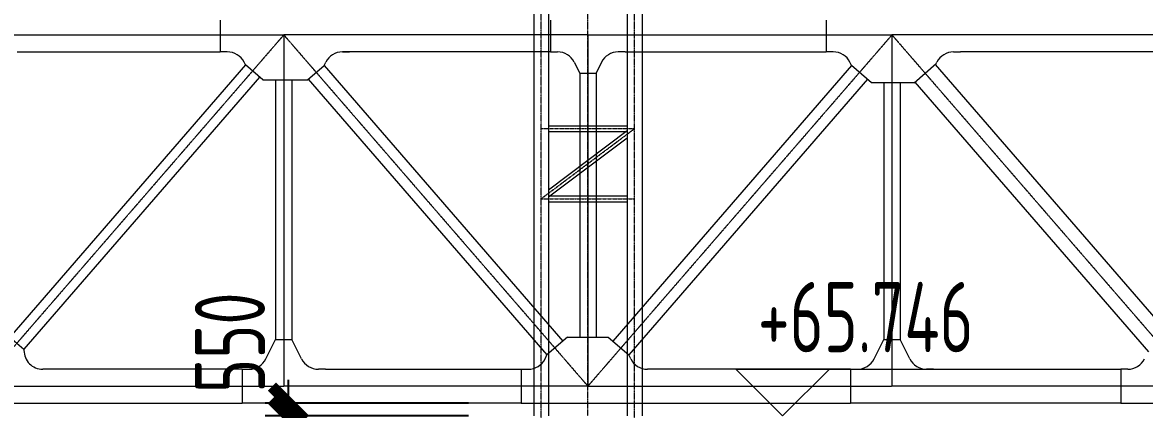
# Model space of a CAD drawing. Extents: x -2876908 to 633791, y -1383861 to 872234.
# Drawn here: x -1245993 to -1198022, y 748894 to 765424 of the extents above; entities that cross this region are included whole.
import ezdxf
from ezdxf.enums import TextEntityAlignment as Align

# ---------------------------------------------------------------- set-up
doc = ezdxf.new("R2010")
doc.units = 0
doc.header["$LTSCALE"] = 5
doc.header["$MEASUREMENT"] = 0
doc.linetypes.add('CENTER', pattern=[2, 1.25, -0.25, 0.25, -0.25])
doc.layers.get('0').update_dxf_attribs({"linetype": 'CONTINUOUS', "lineweight": 25})
doc.layers.get('DEFPOINTS').update_dxf_attribs({"color": 35, "linetype": 'CONTINUOUS', "lineweight": 13})
for name, color, linetype, lineweight in [('3中心线', 6, 'CENTER', 18), ('5标注', 3, 'CONTINUOUS', 15), ('6文本', 7, 'CONTINUOUS', 15), ('7边界线', 8, 'CONTINUOUS', 15), ('8轮廓线', 4, 'CONTINUOUS', 15), ('DIM', 3, 'CONTINUOUS', 0)]:
    doc.layers.add(name, color=color, linetype=linetype, lineweight=lineweight)
doc.styles.add('TSSD_Dimension', font='tssdeng.shx', dxfattribs={"width": 0.7, "bigfont": 'hztxt.shx'})
doc.styles.add('TSSD_NORM', font='tssdeng.shx', dxfattribs={"width": 0.7, "bigfont": 'hztxt.shx'})
doc.dimstyles.new('TSSD_100_100', dxfattribs={"dimtxt": 300, "dimasz": 100, "dimexe": 100, "dimexo": 250, "dimgap": 100, "dimtad": 1, "dimdec": 0, "dimzin": 0, "dimdsep": 46, "dimtxsty": 'TSSD_Dimension', "dimblk": 'ARCHTICK', "dimblk1": 'ARCHTICK', "dimblk2": 'ARCHTICK', "dimcen": 0, "dimdle": 100, "dimclrt": 7, "dimadec": 0, "dimazin": 0, "dimtfac": 1, "dimtdec": 0, "dimtix": 1, "dimtmove": 2, "dimatfit": 3, "dimfxl": 1, "dimtolj": 1, "dimtzin": 0, "dimarcsym": 0})

# ---------------------------------------------------------------- blocks, each defined once
blk = doc.blocks.new('f234w2')
at = {"layer": '3中心线'}
for p, q in [((-560296, 1526), (-573296, -13474)), ((-573296, 1526), (-560296, 1526)), ((-560296, 1526), (-547296, -13474)), ((-547296, 1526), (-560296, 1526)), ((-560296, 1526), (-560296, -13474)), ((-534296, 1526), (-547296, -13474)), ((-547296, 1526), (-534296, 1526)), ((-547296, 1526), (-547296, -13474)), ((-534296, 1526), (-521296, -13474)), ((-521296, 1526), (-534296, 1526)), ((-534296, 1526), (-534296, -13474)), ((-573296, -13474), (-560296, -13474)), ((-547296, -13474), (-560296, -13474)), ((-547296, -13474), (-534296, -13474)), ((-521296, -13474), (-534296, -13474))]:
    blk.add_line(p, q, dxfattribs=at)
at = {"layer": '7边界线'}
for p, q in [((-563011, 2150), (-563011, 800)), ((-548893, 2150), (-548893, 800)), ((-537106, 2150), (-537106, 800)), ((-571700, 800), (-563011, 800)), ((-562711, 800), (-563011, 800)), ((-548893, 800), (-557787, 800)), ((-557787, 800), (-557487, 800)), ((-548893, 800), (-548593, 800)), ((-545700, 800), (-546000, 800)), ((-545700, 800), (-537106, 800)), ((-536806, 800), (-537106, 800)), ((-531661, 800), (-531361, 800)), ((-522893, 800), (-531361, 800)), ((-561938, 242), (-572008, -11376)), ((-561938, 242), (-561996, 358)), ((-561198, -399), (-561938, 242)), ((-559287, -399), (-558571, 222)), ((-558571, 222), (-558503, 358)), ((-558571, 222), (-548365, -11554)), ((-547877, 358), (-547646, -104)), ((-546716, 358), (-546946, -104)), ((-536022, 222), (-546228, -11554)), ((-536022, 222), (-536090, 358)), ((-535167, -519), (-536022, 222)), ((-533350, -519), (-532406, 298)), ((-532444, 265), (-522459, -11257)), ((-532406, 298), (-532376, 358)), ((-561334, -281), (-571403, -11900)), ((-561198, -399), (-559287, -399)), ((-560646, -399), (-560646, -11481)), ((-559946, -399), (-559946, -11481)), ((-559251, -368), (-549045, -12143)), ((-547646, -104), (-547646, -11376)), ((-547646, -104), (-546946, -104)), ((-546946, -104), (-546946, -11376)), ((-535342, -368), (-545548, -12143)), ((-533350, -519), (-535167, -519)), ((-534646, -519), (-534646, -11481)), ((-533946, -519), (-533946, -11481)), ((-533312, -487), (-523326, -12009)), ((-572008, -11376), (-571403, -11900)), ((-561060, -12308), (-560646, -11481)), ((-560646, -11481), (-559946, -11481)), ((-559533, -12308), (-559946, -11481)), ((-548160, -11376), (-549045, -12143)), ((-548160, -11376), (-546433, -11376)), ((-546433, -11376), (-545548, -12143)), ((-535060, -12308), (-534646, -11481)), ((-534646, -11481), (-533946, -11481)), ((-533533, -12308), (-533946, -11481)), ((-571403, -11900), (-571403, -11950)), ((-549127, -12308), (-549045, -12143)), ((-545466, -12308), (-545548, -12143)), ((-570303, -12750), (-570603, -12750)), ((-562075, -12750), (-570303, -12750)), ((-562075, -12750), (-561775, -12750)), ((-562075, -12750), (-562075, -14198)), ((-558518, -12750), (-558818, -12750)), ((-558518, -12750), (-550143, -12750)), ((-550143, -12750), (-549843, -12750)), ((-550143, -12750), (-550143, -14198)), ((-544450, -12750), (-544750, -12750)), ((-536075, -12750), (-544450, -12750)), ((-536075, -12750), (-535775, -12750)), ((-536075, -12750), (-536075, -14198)), ((-532518, -12750), (-532818, -12750)), ((-532518, -12750), (-524513, -12750)), ((-524213, -12750), (-524513, -12750)), ((-524513, -12750), (-524513, -14198)), ((-576290, -14198), (-562075, -14198)), ((-550143, -14198), (-562075, -14198)), ((-550143, -14198), (-536075, -14198)), ((-524513, -14198), (-536075, -14198)), ((-524513, -14198), (-510075, -14198))]:
    blk.add_line(p, q, dxfattribs=at)
for centre, start, end in [((-562711, 0), 26.5651, 90), ((-557787, 0), 90, 153.4349), ((-548593, 0), 26.5651, 90), ((-546000, 0), 90, 153.4349), ((-536806, 0), 26.5651, 90), ((-531661, 0), 90, 153.4349), ((-570603, -11950), 180, 270.0017), ((-561775, -11950), 270, 333.4349), ((-558818, -11950), 206.5651, 270), ((-549843, -11950), 270, 333.4349), ((-544750, -11950), 206.5651, 270), ((-535775, -11950), 270, 333.4349), ((-532818, -11950), 206.5651, 270), ((-524213, -11950), 270, 333.4349)]:
    blk.add_arc(centre, 800, start, end, dxfattribs=at)
blk = doc.blocks.new('立面图')
at = {"layer": '5标注'}
blk.add_blockref('f234w2', (-25830, -2913), dxfattribs=at)
blk = doc.blocks.new('63.5m')
at = {"layer": '3中心线', "ltscale": 0.05}
for p, q in [((-3685, -21653), (-3685, 37916)), ((-1685, -20396), (-1685, 37916)), ((315, -21653), (315, 37916)), ((-3685, -11122), (315, -8123)), ((-3685, -8123), (315, -8123)), ((-3685, -11122), (315, -11122))]:
    blk.add_line(p, q, dxfattribs=at)
at = {"layer": '8轮廓线'}
for p, q in [((-4000, 37836), (-4000, -20396)), ((-3370, 37836), (-3370, -20396)), ((0, 37836), (0, -20396)), ((630, 37836), (630, -20396))]:
    blk.add_line(p, q, dxfattribs=at)
at = {"layer": '8轮廓线', "ltscale": 0.05}
for p, q in [((-3370, -8000), (0, -8000)), ((-3370, -10733), (0, -8206)), ((-3370, -8245), (0, -8245)), ((-3370, -11039), (0, -8512)), ((-3370, -11000), (0, -11000)), ((-3370, -11245), (0, -11245))]:
    blk.add_line(p, q, dxfattribs=at)
blk = doc.blocks.new('_ArchTick')
at = {"color": 0, "linetype": 'ByBlock', "const_width": 0.5}
blk.add_lwpolyline([(-0.707, -0.707), (0.707, 0.707)], dxfattribs=at)
blk = doc.blocks.new('*D1785')
at = {"layer": 'DEFPOINTS', "color": 0, "transparency": 16777216}
for p in [(-1234623, 749169), (-1224421, 749169), (-1224421, 748619)]:
    blk.add_point(p, dxfattribs=at)
at = {"layer": 'DIM', "color": 0, "lineweight": -2, "transparency": 16777216}
for p, q in [((-1234623, 749169), (-1234623, 750169)), ((-1226921, 749169), (-1235623, 749169)), ((-1234623, 748619), (-1234623, 749169)), ((-1234623, 748619), (-1234623, 747619))]:
    blk.add_line(p, q, dxfattribs=at)
at = {"layer": 'DIM', "color": 0, "linetype": 'ByBlock', "lineweight": -2, "transparency": 16777216}
blk.add_line((-1226921, 748619), (-1235623, 748619), dxfattribs=at)
at = {"layer": 'DIM', "color": 0, "lineweight": -2, "transparency": 16777216, "xscale": 1000, "yscale": 1000, "zscale": 1000}
for p, rotation in [((-1234623, 749169), 270), ((-1234623, 748619), 90)]:
    blk.add_blockref('_ArchTick', p, dxfattribs=dict(at, rotation=rotation))
at = {"layer": 'DIM', "color": 7, "transparency": 16777216, "insert": (-1237123, 751750), "char_height": 3000, "attachment_point": 5, "rotation": 90, "style": 'TSSD_Dimension'}
blk.add_mtext('\\A1;550', dxfattribs=at)
blk = doc.blocks.new('*D1786')
at = {"layer": 'DEFPOINTS', "color": 0, "transparency": 16777216}
for p in [(-1234623, 748619), (-1224421, 748619), (-1224421, 728419)]:
    blk.add_point(p, dxfattribs=at)
at = {"layer": 'DIM', "color": 0, "lineweight": -2, "transparency": 16777216}
for p, q in [((-1234623, 727419), (-1234623, 749619)), ((-1226921, 748619), (-1235623, 748619))]:
    blk.add_line(p, q, dxfattribs=at)
at = {"layer": 'DIM', "color": 0, "linetype": 'ByBlock', "lineweight": -2, "transparency": 16777216}
blk.add_line((-1226921, 728419), (-1235623, 728419), dxfattribs=at)
at = {"layer": 'DIM', "color": 0, "lineweight": -2, "transparency": 16777216, "xscale": 1000, "yscale": 1000, "zscale": 1000}
for p, rotation in [((-1234623, 748619), 90), ((-1234623, 728419), 270)]:
    blk.add_blockref('_ArchTick', p, dxfattribs=dict(at, rotation=rotation))
at = {"layer": 'DIM', "color": 7, "transparency": 16777216, "insert": (-1237123, 738519), "char_height": 3000, "attachment_point": 5, "rotation": 90, "style": 'TSSD_Dimension'}
blk.add_mtext('\\A1;20200', dxfattribs=at)

msp = doc.modelspace()

# ---------------------------------------------------------------- linework, layer by layer
at = {"layer": '5标注', "flags": 128}
msp.add_lwpolyline([(-1211494.999, 750619.227), (-1213494.999, 748619.227), (-1215494.999, 750619.227), (-1206929.196, 750619.227)], dxfattribs=at)

# ---------------------------------------------------------------- block references
at = {"layer": '5标注'}
for name, p in [('立面图', (-648694.383, 766279.851)), ('63.5m', (-1220136.106, 769015.728))]:
    msp.add_blockref(name, p, dxfattribs=at)

# ---------------------------------------------------------------- texts
at = {"layer": '6文本', "style": 'TSSD_NORM', "width": 0.7}
msp.add_text('+65.746', height=3000, dxfattribs=at).set_placement((-1214556.689, 754340.939), align=Align.TOP_LEFT)

# ---------------------------------------------------------------- dimensions: what is measured, and where the dimension line sits
at = {"layer": 'DIM'}
dim = msp.add_linear_dim(base=(-1234622.895, 749169.228), p1=(-1224421.106, 748619.228), p2=(-1224421.106, 749169.228), angle=90, dimstyle='TSSD_100_100', override={"dimtxt": 3000, "dimasz": 1000, "dimexe": 1000, "dimexo": 2500, "dimgap": 1000, "dimdle": 1000}, dxfattribs=at)
dim.commit()
dim.dimension.update_dxf_attribs({"geometry": '*D1785', "text_midpoint": (-1237122.895, 751749.997), "dimtype": 160})
dim = msp.add_linear_dim(base=(-1234622.895, 748619.228), p1=(-1224421.106, 728419.228), p2=(-1224421.106, 748619.228), angle=90, dimstyle='TSSD_100_100', override={"dimtxt": 3000, "dimasz": 1000, "dimexe": 1000, "dimexo": 2500, "dimgap": 1000, "dimdle": 1000}, dxfattribs=at)
dim.commit()
dim.dimension.update_dxf_attribs({"geometry": '*D1786', "text_midpoint": (-1237122.895, 738519.228)})

doc.saveas('drawing.dxf')
